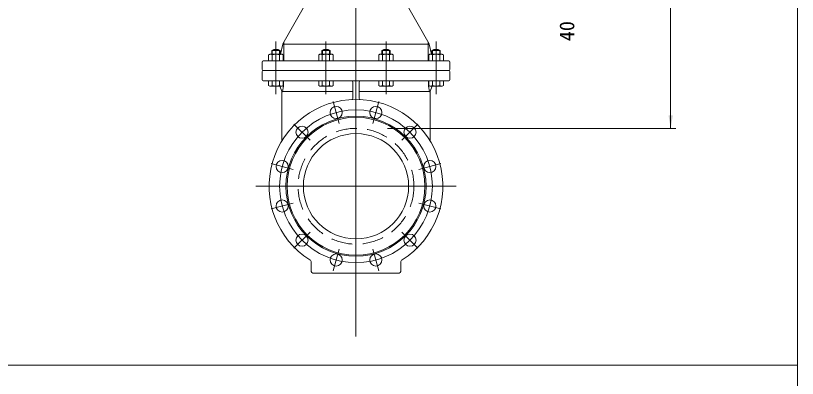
# Model space of a CAD drawing. Units: millimetres, scale not verified. Extents: x -6861 to 6861, y -3554 to 3095.
# Drawn here: x 5376 to 6861, y 1196 to 1885 of the extents above; entities that cross this region are included whole.
import ezdxf
from ezdxf.enums import TextEntityAlignment as Align

# ---------------------------------------------------------------- set-up
doc = ezdxf.new("R2010")
doc.units = ezdxf.units.MM
doc.header["$LTSCALE"] = 20
doc.linetypes.add('DASHED2', pattern=[3, 2, -1])
for name, color, linetype, lineweight in [('0-3_HIDEN', 7, 'DASHED2', 18), ('0-4_TEMP', 3, 'Continuous', 18), ('0-6_仕切弁', 7, 'Continuous', 18), ('0-7_寸法', 1, 'Continuous', 18), ('0-A_枠線', 6, 'Continuous', 18)]:
    doc.layers.add(name, color=color, linetype=linetype, lineweight=lineweight)
doc.styles.add('ＭＳ ゴシック', font='')
doc.styles.get('ＭＳ ゴシック').set_extended_font_data('MS Gothic')

msp = doc.modelspace()

# ---------------------------------------------------------------- linework, layer by layer
at = {"layer": '0-3_HIDEN'}
msp.add_circle((6022.8, 1560.78), 110, dxfattribs=at)
at = {"layer": '0-4_TEMP'}
for p, q in [((6022.8, 2248.51), (6022.8, 1275.37)), ((6022.8, 1370.78), (6022.8, 2125.78)), ((5870.8, 1735.78), (5870.8, 1835.78)), ((5965.8, 1735.78), (5965.8, 1835.78)), ((6079.8, 1735.78), (6079.8, 1835.78)), ((6174.8, 1735.78), (6174.8, 1835.78)), ((5979.7, 1721.6), (5990.83, 1680.07)), ((6065.89, 1721.6), (6054.76, 1680.07)), ((5905.06, 1678.51), (5935.47, 1648.1)), ((6140.53, 1678.51), (6110.12, 1648.1)), ((5861.97, 1603.87), (5903.5, 1592.74)), ((6183.62, 1603.87), (6142.09, 1592.74)), ((6212.8, 1560.78), (5832.8, 1560.78)), ((5861.97, 1517.68), (5903.5, 1528.81)), ((6183.62, 1517.68), (6142.09, 1528.81)), ((5905.06, 1443.04), (5935.47, 1473.45)), ((6140.53, 1443.04), (6110.12, 1473.45)), ((5979.7, 1399.95), (5990.83, 1441.48)), ((6065.89, 1399.95), (6054.76, 1441.48)), ((1260.93, 1220.78), (6860.93, 1220.78))]:
    msp.add_line(p, q, dxfattribs=at)
msp.add_circle((6022.8, 1560.78), 145, dxfattribs=at)
at = {"layer": '0-6_仕切弁'}
for p, q in [((5955.04, 1957.82), (5883.94, 1831.04)), ((6090.55, 1957.82), (6161.65, 1831.04)), ((5879.64, 1811.78), (5883.73, 1830.49)), ((5885.51, 1798.78), (5885.51, 1833.83)), ((6160.08, 1830.78), (5885.51, 1830.78)), ((6160.08, 1798.78), (6160.08, 1833.83)), ((6165.95, 1811.78), (6161.86, 1830.49)), ((5859.3, 1811.78), (5856.94, 1810.42)), ((5859.3, 1811.78), (5882.3, 1811.78)), ((5862.8, 1818.78), (5878.8, 1818.78)), ((5862.8, 1818.78), (5862.8, 1811.78)), ((5863.88, 1819.3), (5863.88, 1811.78)), ((5877.72, 1819.3), (5877.72, 1811.78)), ((5878.8, 1818.78), (5878.8, 1811.78)), ((5882.3, 1811.78), (5884.65, 1810.42)), ((5954.3, 1811.78), (5951.94, 1810.42)), ((5954.3, 1811.78), (5977.3, 1811.78)), ((5957.8, 1818.78), (5973.8, 1818.78)), ((5957.8, 1818.78), (5957.8, 1811.78)), ((5958.88, 1819.3), (5958.88, 1811.78)), ((5972.72, 1819.3), (5972.72, 1811.78)), ((5973.8, 1818.78), (5973.8, 1811.78)), ((5977.3, 1811.78), (5979.65, 1810.42)), ((6068.3, 1811.78), (6065.94, 1810.42)), ((6068.3, 1811.78), (6091.3, 1811.78)), ((6071.8, 1818.78), (6087.8, 1818.78)), ((6071.8, 1818.78), (6071.8, 1811.78)), ((6072.88, 1819.3), (6072.88, 1811.78)), ((6086.72, 1819.3), (6086.72, 1811.78)), ((6087.8, 1818.78), (6087.8, 1811.78)), ((6091.3, 1811.78), (6093.65, 1810.42)), ((6163.3, 1811.78), (6160.94, 1810.42)), ((6163.3, 1811.78), (6186.3, 1811.78)), ((6166.8, 1818.78), (6182.8, 1818.78)), ((6166.8, 1818.78), (6166.8, 1811.78)), ((6167.88, 1819.3), (6167.88, 1811.78)), ((6181.72, 1819.3), (6181.72, 1811.78)), ((6182.8, 1818.78), (6182.8, 1811.78)), ((6186.3, 1811.78), (6188.65, 1810.42)), ((5844.8, 1796.78), (5844.8, 1782.78)), ((6198.8, 1798.78), (5846.8, 1798.78)), ((5856.94, 1810.42), (5856.94, 1798.78)), ((5863.87, 1810.42), (5863.87, 1798.78)), ((5877.72, 1810.42), (5877.72, 1798.78)), ((5884.65, 1810.42), (5884.65, 1798.78)), ((5951.94, 1810.42), (5951.94, 1798.78)), ((5958.87, 1810.42), (5958.87, 1798.78)), ((5972.72, 1810.42), (5972.72, 1798.78)), ((5979.65, 1810.42), (5979.65, 1798.78)), ((6065.94, 1810.42), (6065.94, 1798.78)), ((6072.87, 1810.42), (6072.87, 1798.78)), ((6086.72, 1810.42), (6086.72, 1798.78)), ((6093.65, 1810.42), (6093.65, 1798.78)), ((6160.94, 1810.42), (6160.94, 1798.78)), ((6167.87, 1810.42), (6167.87, 1798.78)), ((6181.72, 1810.42), (6181.72, 1798.78)), ((6188.65, 1810.42), (6188.65, 1798.78)), ((6200.8, 1796.78), (6200.8, 1782.78)), ((5844.8, 1762.78), (5844.8, 1778.78)), ((6198.8, 1780.78), (5846.8, 1780.78)), ((6200.8, 1762.78), (6200.8, 1778.78)), ((6198.8, 1760.78), (5846.8, 1760.78)), ((5856.94, 1752.14), (5856.94, 1760.78)), ((5859.3, 1750.78), (5856.94, 1752.14)), ((5863.87, 1752.14), (5863.87, 1760.78)), ((5877.72, 1752.14), (5877.72, 1760.78)), ((5882.3, 1750.78), (5884.65, 1752.14)), ((5884.65, 1752.14), (5884.65, 1760.78)), ((5884.92, 1750.78), (5884.92, 1760.78)), ((5951.94, 1752.14), (5951.94, 1760.78)), ((5954.3, 1750.78), (5951.94, 1752.14)), ((5958.87, 1752.14), (5958.87, 1760.78)), ((5972.72, 1752.14), (5972.72, 1760.78)), ((5977.3, 1750.78), (5979.65, 1752.14)), ((5979.65, 1752.14), (5979.65, 1760.78)), ((6016.8, 1727.58), (6016.8, 1758.78)), ((6028.8, 1727.58), (6028.8, 1758.78)), ((6065.94, 1752.14), (6065.94, 1760.78)), ((6068.3, 1750.78), (6065.94, 1752.14)), ((6072.87, 1752.14), (6072.87, 1760.78)), ((6086.72, 1752.14), (6086.72, 1760.78)), ((6091.3, 1750.78), (6093.65, 1752.14)), ((6093.65, 1752.14), (6093.65, 1760.78)), ((6160.68, 1750.78), (6160.68, 1760.78)), ((6160.94, 1752.14), (6160.94, 1760.78)), ((6163.3, 1750.78), (6160.94, 1752.14)), ((6167.87, 1752.14), (6167.87, 1760.78)), ((6181.72, 1752.14), (6181.72, 1760.78)), ((6186.3, 1750.78), (6188.65, 1752.14)), ((6188.65, 1752.14), (6188.65, 1760.78)), ((5859.3, 1750.78), (5882.3, 1750.78)), ((5878.05, 1750.78), (5881.67, 1741.12)), ((5881.8, 1740.41), (5881.8, 1646.47)), ((6016.8, 1740.78), (5883.05, 1740.78)), ((5954.3, 1750.78), (5977.3, 1750.78)), ((6028.8, 1740.78), (6162.55, 1740.78)), ((6068.3, 1750.78), (6091.3, 1750.78)), ((6163.3, 1750.78), (6186.3, 1750.78)), ((6163.8, 1740.41), (6163.8, 1646.47)), ((6167.55, 1750.78), (6163.92, 1741.12)), ((5937.8, 1398.78), (5937.8, 1416)), ((6107.8, 1398.78), (6107.8, 1416)), ((5940.8, 1395.78), (6104.8, 1395.78))]:
    msp.add_line(p, q, dxfattribs=at)
for centre, radius in [((5985.27, 1700.84), 11.5), ((6060.33, 1700.84), 11.5), ((6022.8, 1560.78), 133), ((6022.8, 1560.78), 131), ((5920.27, 1663.31), 11.5), ((6125.33, 1663.31), 11.5), ((6022.8, 1560.78), 100), ((5882.74, 1598.31), 11.5), ((6162.86, 1598.31), 11.5), ((5882.74, 1523.25), 11.5), ((6162.86, 1523.25), 11.5), ((5920.27, 1458.25), 11.5), ((6125.33, 1458.25), 11.5), ((5985.27, 1420.72), 11.5), ((6060.33, 1420.72), 11.5)]:
    msp.add_circle(centre, radius, dxfattribs=at)
for centre, radius, start, end in [((5885.69, 1830.06), 2, 150.717, 167.661), ((6159.91, 1830.06), 2, 12.339, 29.283), ((5860.4, 1805.35), 6.13, 55.616, 115.616), ((5870.8, 1803.78), 17, 61.928, 118.072), ((5870.8, 1788.56), 22.93, 72.412, 107.588), ((5881.19, 1805.35), 6.13, 64.384, 124.384), ((5955.4, 1805.35), 6.13, 55.616, 115.616), ((5965.8, 1803.78), 17, 61.928, 118.072), ((5965.8, 1788.56), 22.93, 72.412, 107.588), ((5976.19, 1805.35), 6.13, 64.384, 124.384), ((6069.4, 1805.35), 6.13, 55.616, 115.616), ((6079.8, 1803.78), 17, 61.928, 118.072), ((6079.8, 1788.56), 22.93, 72.412, 107.588), ((6090.19, 1805.35), 6.13, 64.384, 124.384), ((6164.4, 1805.35), 6.13, 55.616, 115.616), ((6174.8, 1803.78), 17, 61.928, 118.072), ((6174.8, 1788.56), 22.93, 72.412, 107.588), ((6185.19, 1805.35), 6.13, 64.384, 124.384), ((5846.8, 1796.78), 2, 90, 180), ((6198.8, 1796.78), 2, 0, 90), ((5846.8, 1782.78), 2, 180, 270), ((6198.8, 1782.78), 2, 270, 0), ((5846.8, 1778.78), 2, 90, 180), ((6198.8, 1778.78), 2, 0, 90), ((5846.8, 1762.78), 2, 180, 270), ((5860.4, 1757.2), 6.13, 244.384, 304.384), ((5870.8, 1773.99), 22.93, 252.412, 287.588), ((5881.19, 1757.2), 6.13, 235.616, 295.616), ((5955.4, 1757.2), 6.13, 244.384, 304.384), ((5965.8, 1773.99), 22.93, 252.412, 287.588), ((5976.19, 1757.2), 6.13, 235.616, 295.616), ((6014.8, 1758.78), 2, 0, 90), ((6030.8, 1758.78), 2, 90, 180), ((6069.4, 1757.2), 6.13, 244.384, 304.384), ((6079.8, 1773.99), 22.93, 252.412, 287.588), ((6090.19, 1757.2), 6.13, 235.616, 295.616), ((6164.4, 1757.2), 6.13, 244.384, 304.384), ((6174.8, 1773.99), 22.93, 252.412, 287.588), ((6185.19, 1757.2), 6.13, 235.616, 295.616), ((6198.8, 1762.78), 2, 270, 0), ((5879.8, 1740.41), 2, 0, 20.556), ((5857.23, 1750.78), 27.69, 332.538, 0), ((6188.36, 1750.78), 27.69, 180, 207.462), ((6165.8, 1740.41), 2, 159.444, 180), ((6022.8, 1560.78), 165, 302.152, 237.848), ((6014.8, 1727.58), 2, 272.746, 0), ((6030.8, 1727.58), 2, 180, 267.254), ((5931.8, 1416), 6, 0, 57.848), ((6113.8, 1416), 6, 122.152, 180), ((5940.8, 1398.78), 3, 180, 270), ((6104.8, 1398.78), 3, 270, 0)]:
    msp.add_arc(centre, radius, start, end, dxfattribs=at)
at = {"layer": '0-7_寸法'}
for p, q in [((6620.29, 1670.78), (6620.29, 2770.78)), ((6082.8, 1670.78), (6630.29, 1670.78))]:
    msp.add_line(p, q, dxfattribs=at)
msp.add_solid([(6616.13, 1695.78), (6620.29, 1670.78), (6624.46, 1695.78)], dxfattribs=at)
at = {"layer": '0-A_枠線'}
msp.add_line((6860.93, 3094.96), (6860.93, -705.04), dxfattribs=at)

# ---------------------------------------------------------------- texts
at = {"layer": '0-7_寸法', "style": 'ＭＳ ゴシック'}
msp.add_text('40', height=28.15, rotation=90, dxfattribs=at).set_placement((6445.78, 1836.29), align=Align.BOTTOM_LEFT)

doc.saveas('drawing.dxf')
